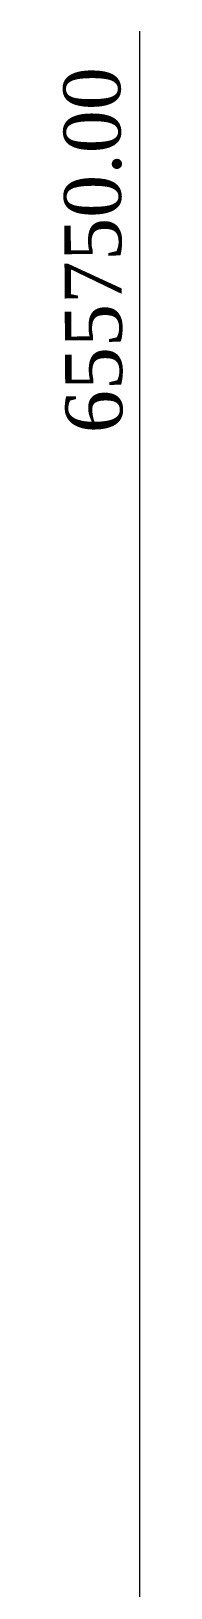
# Model space of a CAD drawing. Header units: metres. Extents: x -207 to 292, y -187 to 169.
# Drawn here: x -2.29 to -0.26, y 125.32 to 166.26 of the extents above; entities that cross this region are included whole.
import ezdxf

# ---------------------------------------------------------------- set-up
doc = ezdxf.new("R2010")
doc.units = ezdxf.units.M
doc.layers.add('grilla', color=7, linetype='Continuous', lineweight=9)
doc.layers.add('PR10-ARQ-PL-001-Emplazamiento-C-1_dwg', color=7, linetype='Continuous', lineweight=9, true_color=0x767676)
doc.layers.add('TEXTO', color=5, linetype='Continuous', lineweight=9, true_color=0x0000ff)
doc.styles.add('Times New Roman_2', font='times.ttf', dxfattribs={"height": 1.5})

# ---------------------------------------------------------------- blocks, each defined once
blk = doc.blocks.new('PR10-ARQ-PL-001-Emplazamiento-C-1_dwg-674643-PLANTA EMPLAZAMIENTO ACTUALIZADO')
at = {"layer": 'grilla'}
blk.add_line((-0.258, 166.258), (-0.258, -186.737), dxfattribs=at)
at = {"layer": 'TEXTO', "color": 7, "insert": (-2.208, 155.679), "char_height": 1.5, "width": 11.53286, "attachment_point": 1, "rotation": 90.3432, "line_spacing_factor": 1.029793, "style": 'Times New Roman_2'}
blk.add_mtext('655750.00', dxfattribs=at)

msp = doc.modelspace()

# ---------------------------------------------------------------- block references
at = {"layer": 'PR10-ARQ-PL-001-Emplazamiento-C-1_dwg', "color": 7}
msp.add_blockref('PR10-ARQ-PL-001-Emplazamiento-C-1_dwg-674643-PLANTA EMPLAZAMIENTO ACTUALIZADO', (0, 0), dxfattribs=at)

doc.saveas('drawing.dxf')
